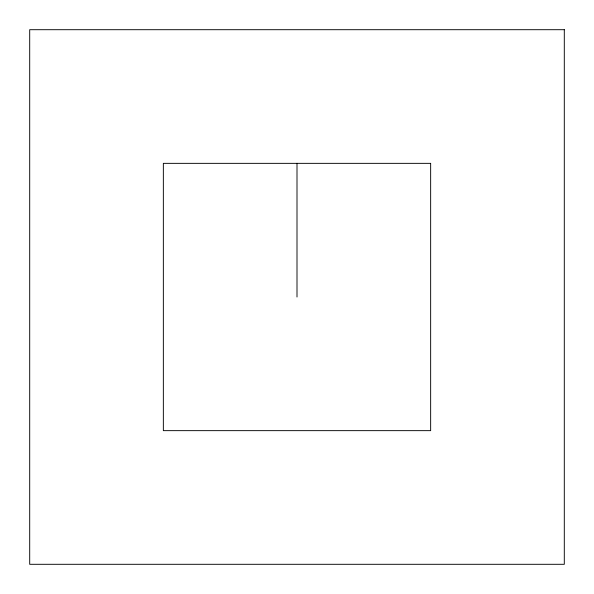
<?xml version="1.0" encoding="UTF-8"?>
<svg xmlns="http://www.w3.org/2000/svg" width="594" height="594" viewBox="0 0 594 594"><rect width="100%" height="100%" fill="white"/><g stroke="black" fill="none" stroke-linecap="round" stroke-linejoin="round"><path stroke-width="0.89" d="M297 163.35L297 297M564.3 29.7L29.7 29.7L29.7 564.3L564.3 564.3L564.3 29.7M430.65 163.35L163.35 163.35L163.35 430.65L430.65 430.65L430.65 163.35"/></g></svg>
